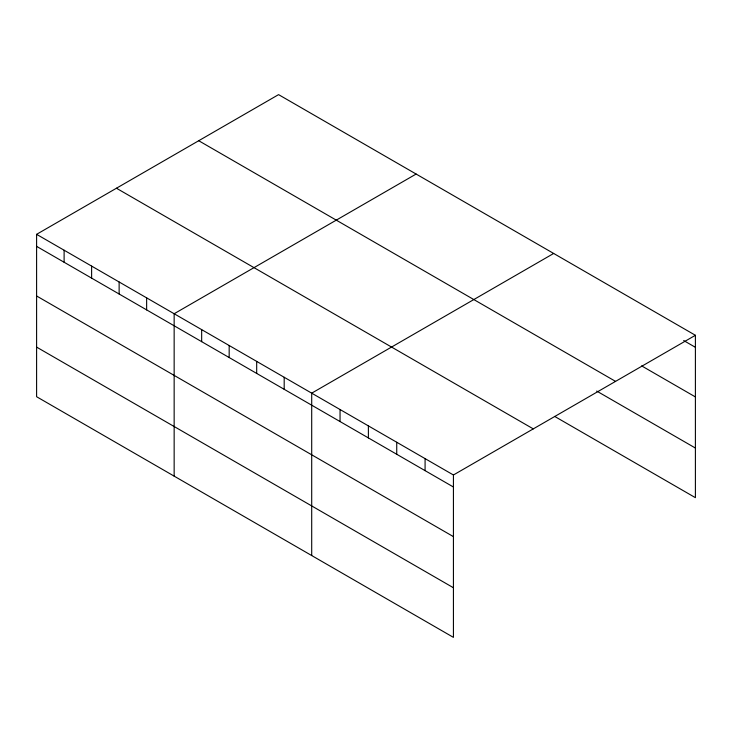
<?xml version="1.0" encoding="UTF-8"?>
<svg xmlns="http://www.w3.org/2000/svg" width="732" height="732" viewBox="0 0 732 732"><rect width="100%" height="100%" fill="white"/><g stroke="black" fill="none" stroke-linecap="round" stroke-linejoin="round"><path stroke-width="1.1" d="M554.655 416.407L695.4 497.668L695.4 335.283L278.572 94.629L36.6 234.332L36.6 396.717L453.428 637.371L453.428 474.986L36.6 234.332M416.124 174.042L174.152 313.744L174.152 476.139M553.676 253.455L311.704 393.166L311.704 555.551M453.428 474.986L695.4 335.283M683.67 340.536L695.4 347.307M641.644 365.89L695.4 396.927M198.72 140.727L615.548 381.381M596.681 391.053L695.4 448.048M116.452 188.234L533.28 428.879M36.6 246.364L453.428 487.009M36.6 295.975L453.428 536.629M36.6 347.105L453.428 587.75M425.082 458.616L425.082 470.649M396.735 442.256L396.735 454.288M368.388 425.887L368.388 437.919M340.051 409.527L340.051 421.559M284.19 377.282L284.19 389.305M256.685 361.398L256.685 373.43M229.171 345.513L229.171 357.545M201.666 329.629L201.666 341.661M146.638 297.86L146.638 309.892M119.133 281.985L119.133 294.008M91.619 266.1L91.619 278.123M64.114 250.216L64.114 262.248"/></g></svg>
